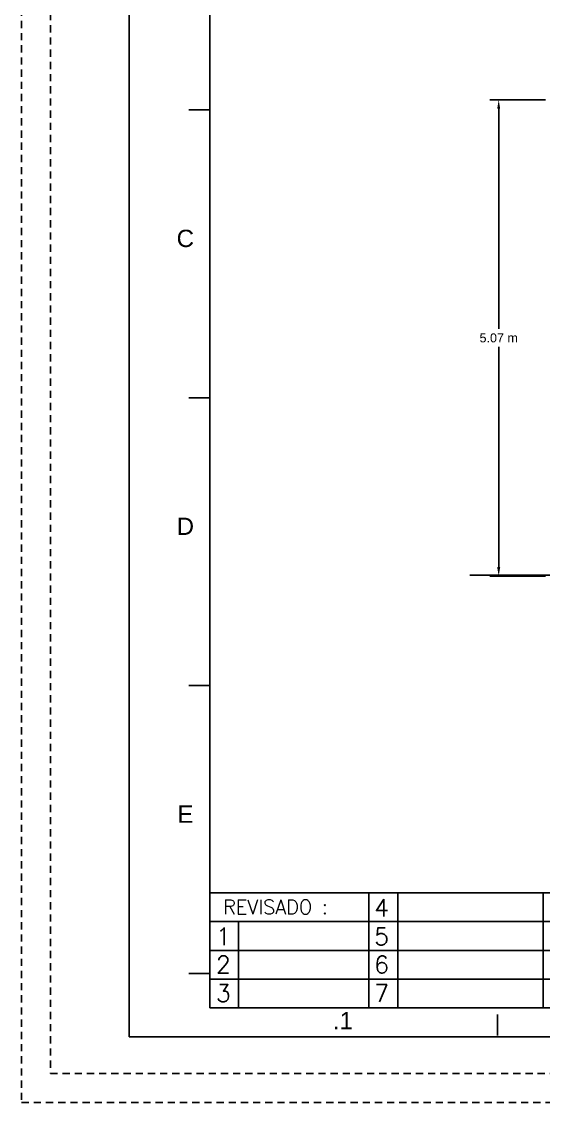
# Model space of a CAD drawing. Header units: inches. Extents: x 20.3 to 71.4, y 4.5 to 37.9.
# Drawn here: x 20.33 to 30.8, y 4.49 to 26.18 of the extents above; entities that cross this region are included whole.
import ezdxf
from ezdxf.enums import TextEntityAlignment as Align

# ---------------------------------------------------------------- set-up
doc = ezdxf.new("R2010")
doc.units = ezdxf.units.IN
doc.header["$MEASUREMENT"] = 0
doc.linetypes.add('HIDDEN', pattern=[0.375, 0.25, -0.125])
for name, color, linetype in [('COTAS', 4, 'Continuous'), ('medidas', 3, 'Continuous'), ('ROTULO', 7, 'Continuous')]:
    doc.layers.add(name, color=color, linetype=linetype)
doc.styles.add('ROMAND', font='ROMANS.SHX')
doc.styles.add('SANSSERIF', font='sas_____.pfb')
doc.styles.get("Standard").update_dxf_attribs({"font": 'arial.ttf'})
doc.dimstyles.get("Standard").update_dxf_attribs({"dimtxt": 0.18, "dimasz": 0.18, "dimexe": 0.18, "dimexo": 0.0625, "dimgap": 0.09, "dimtad": 0, "dimtih": 1, "dimtoh": 1, "dimdec": 4, "dimzin": 0, "dimdsep": 46, "dimtxsty": 'Standard', "dimcen": 0.09, "dimadec": 0, "dimazin": 0, "dimtfac": 1, "dimtdec": 4, "dimtofl": 0, "dimtmove": 0, "dimatfit": 3, "dimfxl": 1, "dimtolj": 1, "dimtzin": 0, "dimarcsym": 0})

# ---------------------------------------------------------------- blocks, each defined once
blk = doc.blocks.new('*D22')
at = {"layer": 'Defpoints', "color": 0, "transparency": 16777216}
for p in [(30.904, 24.607), (29.9, 15.049), (30.904, 15.049)]:
    blk.add_point(p, dxfattribs=at)
at = {"layer": 'medidas', "color": 0, "lineweight": -2, "transparency": 16777216}
for p, q in [((30.842, 24.607), (29.72, 24.607)), ((29.9, 24.427), (29.9, 20.01)), ((29.9, 15.229), (29.9, 19.646)), ((30.842, 15.049), (29.72, 15.049))]:
    blk.add_line(p, q, dxfattribs=at)
at = {"layer": 'medidas', "color": 0, "transparency": 16777216}
for points in [[(29.87, 24.427), (29.93, 24.427), (29.9, 24.607)], [(29.87, 15.229), (29.93, 15.229), (29.9, 15.049)]]:
    blk.add_solid(points, dxfattribs=at)
at = {"layer": 'medidas', "color": 0, "transparency": 16777216, "insert": (29.9, 19.828), "char_height": 0.18, "attachment_point": 5}
blk.add_mtext('\\A1;5.07 m', dxfattribs=at)
blk = doc.blocks.new('MA')
at = {"layer": 'COTAS', "linetype": 'HIDDEN'}
for p, q in [((-2.28, 85.935), (-2.28, -2.425)), ((55.6, 85.935), (-2.28, 85.935)), ((-1.28, 84.935), (-1.28, -1.425)), ((54.6, 84.935), (-1.28, 84.935))]:
    blk.add_line(p, q, dxfattribs=at)

msp = doc.modelspace()

# ---------------------------------------------------------------- linework, layer by layer
at = {"color": 2}
for q in [(22.48513, 36.5354), (69.9664, 5.80543)]:
    msp.add_line((22.48513, 5.80543), q, dxfattribs=at)
at = {"color": 1}
for p, q in [((24.1025, 6.38306), (24.1025, 35.95777)), ((69.38877, 8.69358), (24.1025, 8.69358)), ((24.1025, 6.38306), (69.38877, 6.38306))]:
    msp.add_line(p, q, dxfattribs=at)
for p, q in [((23.682, 24.40515), (24.1025, 24.40515)), ((23.682, 18.62884), (24.1025, 18.62884)), ((23.682, 12.85253), (24.1025, 12.85253)), ((23.682, 7.07622), (24.1025, 7.07622)), ((29.87881, 6.25119), (29.87881, 5.83069))]:
    msp.add_line(p, q)
at = {"color": 4}
for p, q in [((27.29529, 8.69358), (27.29529, 6.38306)), ((27.87292, 8.69358), (27.87292, 6.38306)), ((24.1025, 8.11595), (40.33246, 8.11595)), ((24.68013, 6.38306), (24.68013, 8.11595)), ((24.1025, 7.53832), (40.33246, 7.53832)), ((24.1025, 6.96069), (40.33246, 6.96069))]:
    msp.add_line(p, q, dxfattribs=at)
at = {"color": 3}
msp.add_line((30.79523, 8.69358), (30.79523, 6.38306), dxfattribs=at)
at = {"layer": 'medidas', "color": 40, "true_color": 0xf8d731}
msp.add_line((29.31887, 15.06602), (59.56255, 15.06602), dxfattribs=at)

# ---------------------------------------------------------------- block references
at = {"layer": 'COTAS', "xscale": 0.5776310013106911, "yscale": 0.5776310013106911, "zscale": 0.5776310013106911, "rotation": 90}
msp.add_blockref('MA', (69.9664, 5.80543), dxfattribs=at)

# ---------------------------------------------------------------- texts
at = {"layer": 'ROTULO', "color": 4}
for s, height, style, p in [('C', 0.34658, 'SANSSERIF', (23.61238, 21.65187)), ('D', 0.34658, 'SANSSERIF', (23.61238, 15.87556)), ('E', 0.34658, 'SANSSERIF', (23.61238, 10.09925)), ('REVISADO :', 0.28373, 'ROMAND', (25.42221, 8.2675)), ('4', 0.34658, 'ROMAND', (27.54985, 8.22043)), ('1', 0.34658, 'ROMAND', (24.37631, 7.64511)), ('5', 0.34658, 'ROMAND', (27.54985, 7.64511)), ('2', 0.34658, 'ROMAND', (24.37631, 7.08126)), ('6', 0.34658, 'ROMAND', (27.54985, 7.08126)), ('3', 0.34658, 'ROMAND', (24.37631, 6.50647)), ('7', 0.34658, 'ROMAND', (27.54985, 6.50647)), ('.1', 0.346579, 'SANSSERIF', (26.77357, 5.95533))]:
    msp.add_text(s, height=height, dxfattribs=dict(at, style=style)).set_placement(p, align=Align.CENTER)

# ---------------------------------------------------------------- dimensions: what is measured, and where the dimension line sits
at = {"layer": 'medidas', "color": 0}
dim = msp.add_linear_dim(base=(29.90021, 15.04935), p1=(30.90443, 24.60715), p2=(30.90443, 15.04935), angle=90, text='5.07 m', dimstyle='Standard', dxfattribs=at)
dim.commit()
dim.dimension.update_dxf_attribs({"geometry": '*D22', "text_midpoint": (29.90021, 19.82825)})

doc.saveas('drawing.dxf')
